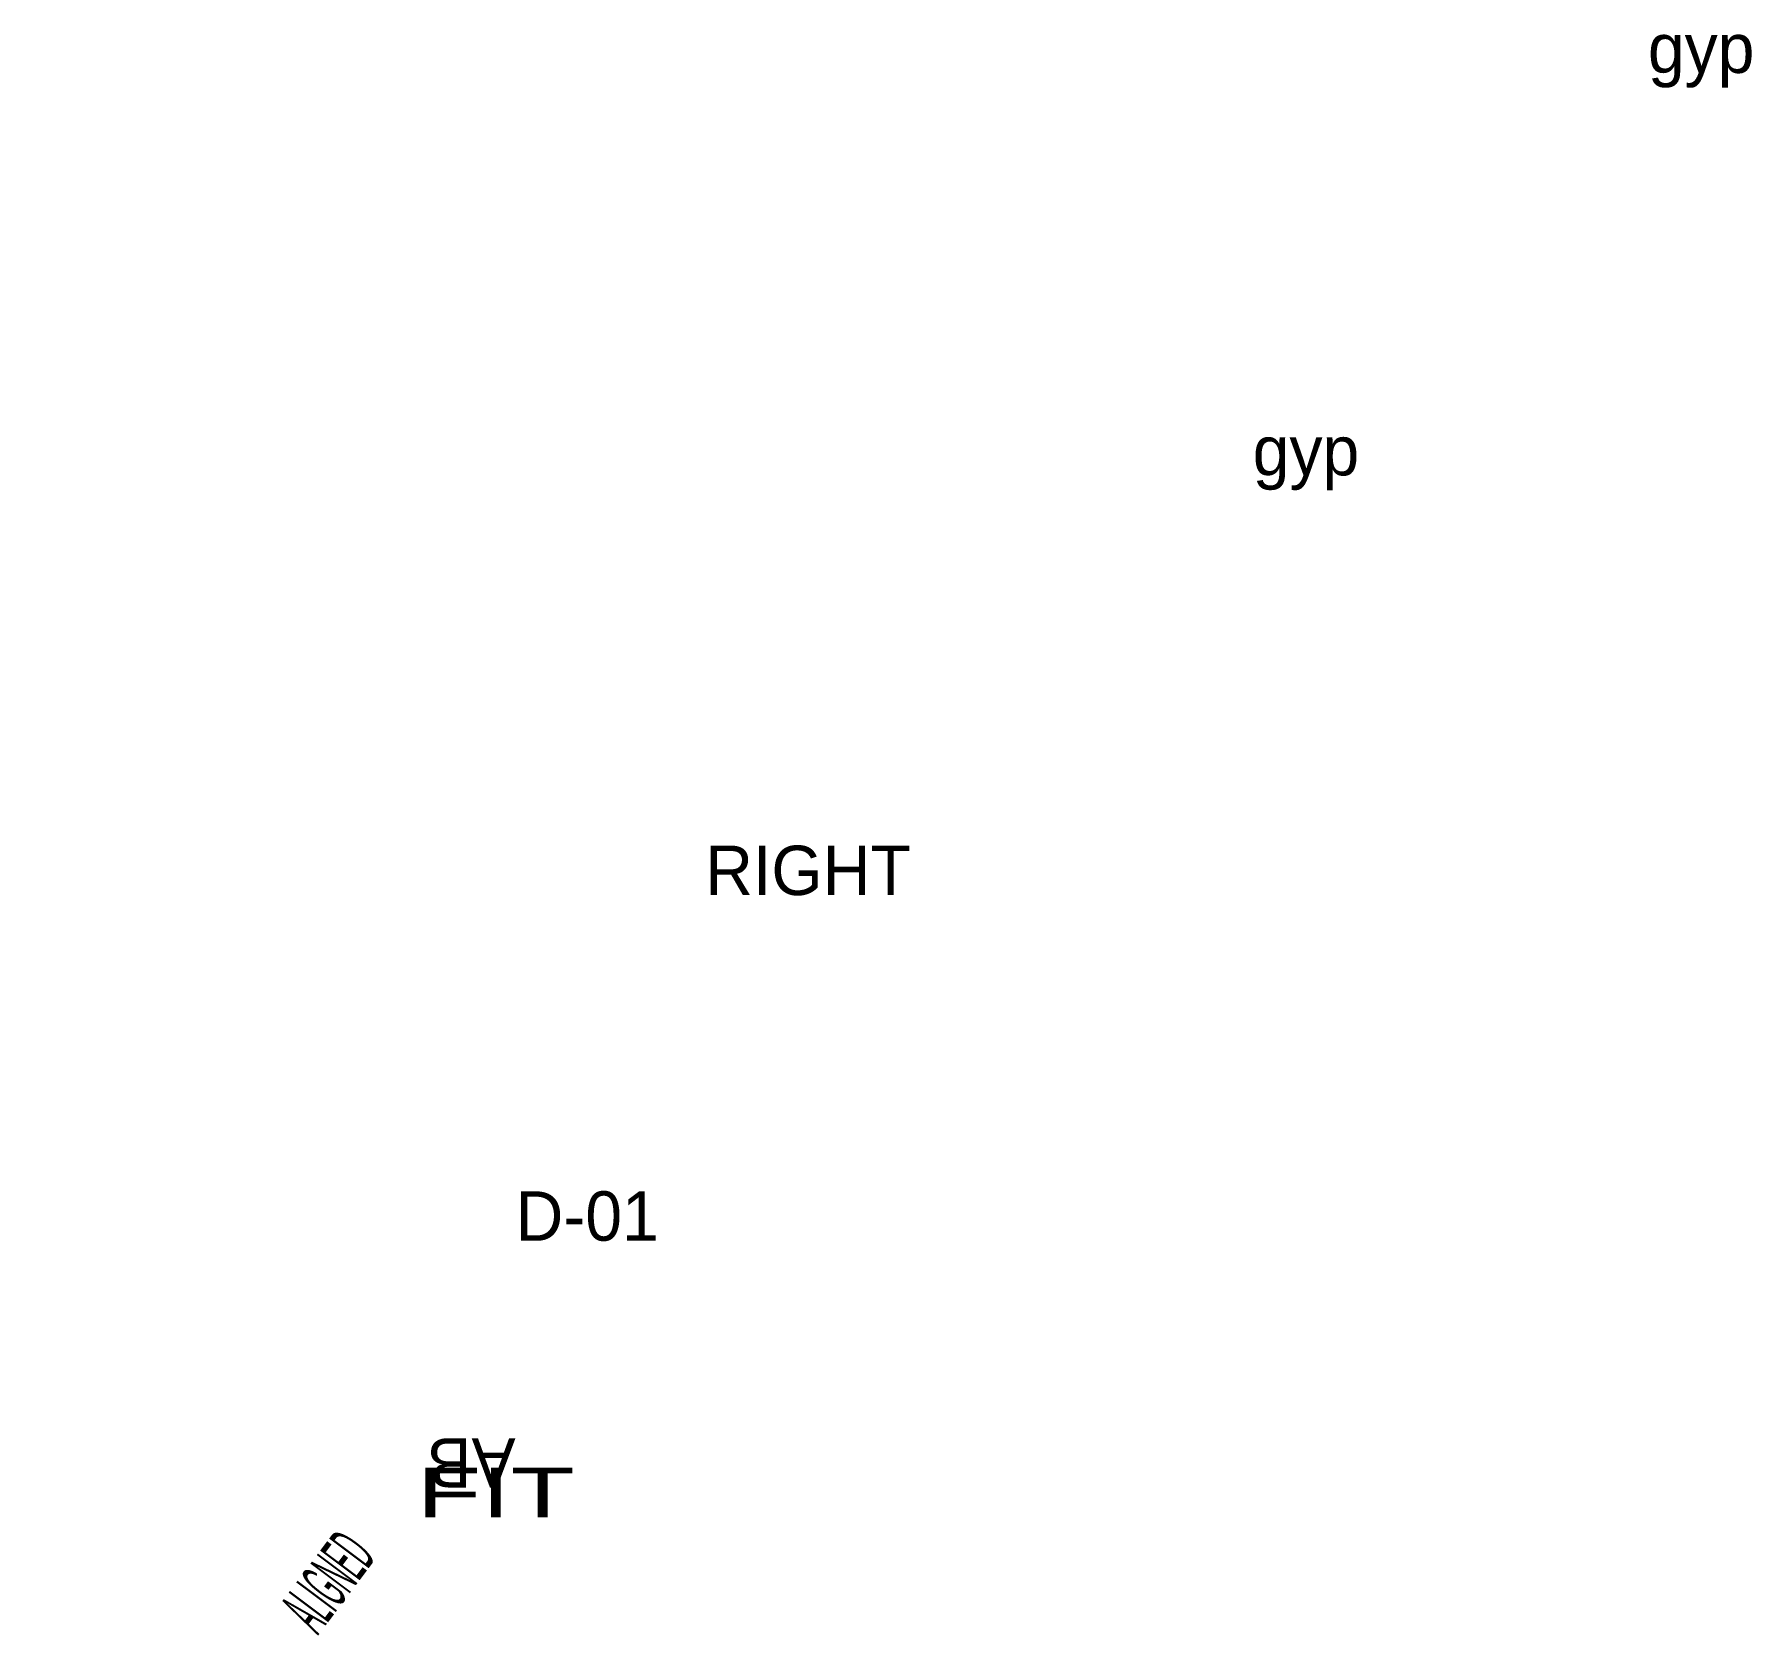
# Model space of a CAD drawing. Header units: millimetres. Extents: x -14.4 to 72.6, y 0 to 81.1.
import ezdxf
from ezdxf.enums import TextEntityAlignment as Align

# ---------------------------------------------------------------- set-up
doc = ezdxf.new("R2010")
doc.units = ezdxf.units.MM
doc.styles.add('Labels', font='txt')

msp = doc.modelspace()

# ---------------------------------------------------------------- texts
at = {"style": 'Labels'}
msp.add_text('gyp', height=2.5, dxfattribs=at).set_placement((70, 80), align=Align.MIDDLE)
msp.add_text('gyp', height=2.5, dxfattribs=at).set_placement((50, 60), align=Align.MIDDLE_CENTER)
msp.add_text('RIGHT', height=2.5, dxfattribs=at).set_placement((30, 40), align=Align.TOP_RIGHT)
msp.add_text('D-01', height=2.5, dxfattribs=at).set_placement((10, 20))
at = {"style": 'Labels', "text_generation_flag": 6}
msp.add_text('AB', height=2.5, dxfattribs=at).set_placement((10, 10))
at = {"style": 'Labels'}
msp.add_text('FIT', height=2.5, dxfattribs=at).set_placement((5, 6, 7), (13, 6, 7), align=Align.FIT)
msp.add_text('ALIGNED', height=2.5, dxfattribs=at).set_placement((0, 0), (3, 4), align=Align.ALIGNED)
at = {"extrusion": (0, 1, 0), "style": 'Labels'}
msp.add_text('TILTED', height=2.5, dxfattribs=at).set_placement((3, 4, 5))

doc.saveas('drawing.dxf')
